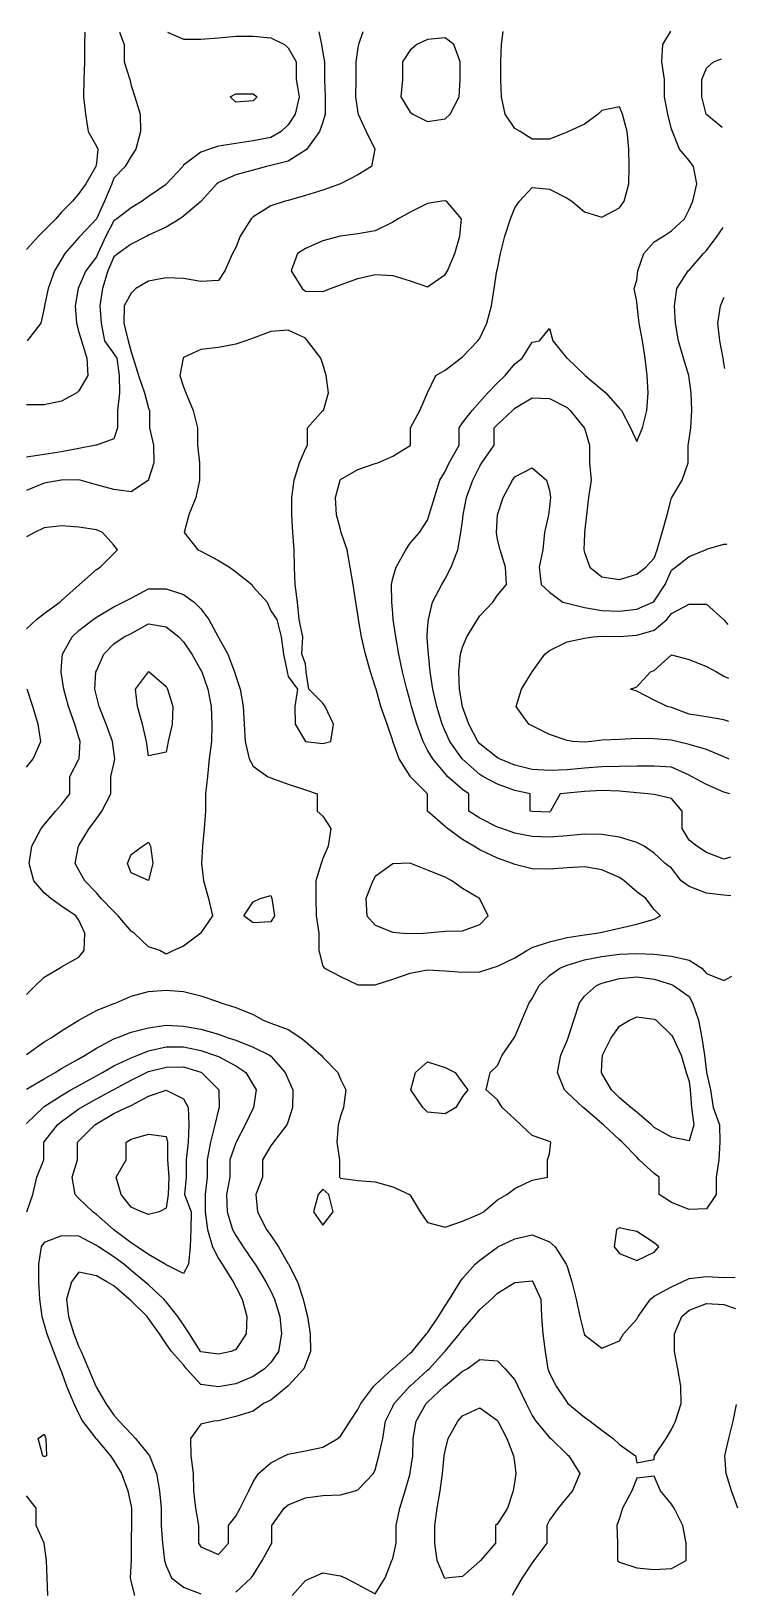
# Model space of a CAD drawing. Header units: inches. Extents: x 450896 to 463247, y 7386701 to 7399440.
# Drawn here: x 461948 to 463135, y 7396817 to 7399440 of the extents above; entities that cross this region are included whole.
import ezdxf

# ---------------------------------------------------------------- set-up
doc = ezdxf.new("R2010")
doc.units = ezdxf.units.IN
doc.header["$MEASUREMENT"] = 0

msp = doc.modelspace()

# ---------------------------------------------------------------- linework, layer by layer
for points, elevation in [([(461940.4, 7397820.7), (461955.5, 7397835.9), (461969.7, 7397849.8), (461995.5, 7397865.2), (461999, 7397867), (462028.3, 7397883.3), (462037, 7397894.5), (462038.4, 7397923.8), (462028.3, 7397945.8), (462023.1, 7397953), (461999, 7397969), (461981.2, 7397982.3), (461969.7, 7397991.8), (461952.3, 7398011.6), (461944.7, 7398040.9), (461949, 7398070.2), (461964.6, 7398099.5), (461969.7, 7398105.9), (461988.9, 7398128.8), (461999, 7398140.1), (462013.1, 7398158.1), (462013.1, 7398187.3), (462028.3, 7398216.2), (462028.5, 7398216.6), (462030.3, 7398245.9), (462028.3, 7398252.8), (462021.4, 7398275.2), (462011, 7398304.5), (462002.8, 7398333.8), (461999, 7398358.5), (461998.2, 7398363.1), (461999, 7398372.9), (462000.7, 7398392.4), (462016.8, 7398421.6), (462028.3, 7398432.2), (462052.1, 7398450.9), (462057.6, 7398454.9), (462086.9, 7398472.5), (462102.6, 7398480.2), (462116.1, 7398486.9), (462145.4, 7398502.6), (462174.7, 7398502.3), (462204, 7398492.9), (462222.1, 7398480.2), (462233.3, 7398469), (462246.5, 7398450.9), (462262, 7398421.6), (462262.6, 7398420.6), (462278.4, 7398392.4), (462289.8, 7398363.1), (462291.9, 7398355.9), (462298.9, 7398333.8), (462304.1, 7398304.5), (462305.8, 7398275.2), (462307.7, 7398245.9), (462314.4, 7398216.6), (462321.2, 7398204.7), (462344.8, 7398187.3), (462350.4, 7398184.7), (462379.7, 7398174.1), (462409, 7398164.9), (462428.4, 7398158.1), (462428.4, 7398128.8), (462438.3, 7398120.3), (462451.3, 7398099.5), (462446.9, 7398070.2), (462438.3, 7398049.3), (462435.3, 7398040.9), (462426.2, 7398011.6), (462426.4, 7397982.3), (462427.1, 7397953), (462431.5, 7397923.8), (462431.4, 7397894.5), (462438.3, 7397868.1), (462440.6, 7397865.2), (462467.6, 7397850.9), (462496.9, 7397837), (462526.2, 7397836.8), (462555.5, 7397846.5), (462584.7, 7397856.7), (462614, 7397862.3), (462643.3, 7397860.6), (462672.6, 7397858.4), (462701.9, 7397858.7), (462720.8, 7397865.2), (462731.2, 7397868.1), (462760.5, 7397882.5), (462780.5, 7397894.5), (462789.8, 7397899.7), (462819, 7397909.1), (462848.3, 7397916.3), (462877.6, 7397921.2), (462897.8, 7397923.8), (462906.9, 7397925.5), (462936.2, 7397931.9), (462965.5, 7397938.7), (462994.8, 7397947.5), (463005.6, 7397953), (462994.8, 7397963.3), (462980.8, 7397982.3), (462965.5, 7397993.5), (462944.4, 7398011.6), (462936.2, 7398017.3), (462906.9, 7398030), (462877.6, 7398035.2), (462848.3, 7398033.4), (462819, 7398031.5), (462789.8, 7398031.7), (462760.5, 7398039.2), (462756.4, 7398040.9), (462731.2, 7398050), (462701.9, 7398063.9), (462691.5, 7398070.2), (462672.6, 7398081.2), (462647.7, 7398099.5), (462643.3, 7398102.8), (462614.1, 7398128.8), (462614.1, 7398158.1), (462614, 7398158.2), (462585, 7398187.3), (462584.7, 7398187.8), (462566.2, 7398216.6), (462555.8, 7398245.9), (462555.5, 7398247), (462546, 7398275.2), (462535.6, 7398304.5), (462527.5, 7398333.8), (462526.2, 7398338.6), (462518.1, 7398363.1), (462509.9, 7398392.4), (462503.1, 7398421.6), (462498.1, 7398450.9), (462496.9, 7398459.3), (462493.4, 7398480.2), (462488.9, 7398509.5), (462484.2, 7398538.8), (462478.9, 7398568.1), (462468.9, 7398597.4), (462467.6, 7398602), (462461, 7398626.7), (462459.5, 7398655.9), (462466.9, 7398685.2), (462467.6, 7398686), (462496.9, 7398703.1), (462526.2, 7398713.1), (462530.7, 7398714.5), (462555.5, 7398725.3), (462584.7, 7398743.4), (462585.1, 7398743.8), (462585.1, 7398773.1), (462601, 7398802.4), (462613.9, 7398831.7), (462614, 7398832), (462627.8, 7398861), (462643.3, 7398870.1), (462669.6, 7398890.2), (462672.6, 7398892.3), (462698.6, 7398919.5), (462701.9, 7398923.6), (462713.3, 7398948.8), (462721.2, 7398978.1), (462726.1, 7399007.4), (462730.4, 7399036.7), (462731.2, 7399040.3), (462736.6, 7399066), (462743.8, 7399095.2), (462753.1, 7399124.5), (462760.5, 7399142.6), (462768.2, 7399153.8), (462789.8, 7399177.2), (462819, 7399174.4), (462848.3, 7399159.2), (462856.1, 7399153.8), (462877.6, 7399136.3), (462906.9, 7399127.2), (462936.2, 7399142.7), (462944.1, 7399153.8), (462952.3, 7399183.1), (462952.7, 7399212.4), (462952.4, 7399241.7), (462949.4, 7399271), (462941.6, 7399300.3), (462936.2, 7399312.4), (462906.9, 7399306.5), (462900.6, 7399300.3), (462877.6, 7399283.4), (462850.5, 7399271), (462848.3, 7399270.1), (462819, 7399258.4), (462789.8, 7399258.4), (462769.3, 7399271), (462760.5, 7399276.3), (462744.5, 7399300.3), (462738.2, 7399329.5), (462736.9, 7399358.8), (462736.9, 7399388.1), (462738.1, 7399417.4), (462741, 7399439.2)], 840), ([(462505.4, 7399438.8), (462497.9, 7399417.4), (462496.9, 7399411.8), (462493.5, 7399388.1), (462493.5, 7399358.8), (462492.7, 7399329.5), (462496.9, 7399302.3), (462497.3, 7399300.3), (462511.1, 7399271), (462525.2, 7399241.7), (462519.6, 7399212.4), (462496.9, 7399198.3), (462467.8, 7399183.1), (462467.6, 7399183), (462438.3, 7399172.6), (462409, 7399163.6), (462379.7, 7399155), (462374.7, 7399153.8), (462350.4, 7399146.4), (462321.2, 7399127.9), (462317.6, 7399124.5), (462299.3, 7399095.2), (462291.9, 7399076.4), (462286.4, 7399066), (462273.5, 7399036.7), (462262.6, 7399020.9), (462233.3, 7399019.2), (462204, 7399024.2), (462174.7, 7399025.4), (462145.4, 7399019.7), (462124, 7399007.4), (462116.1, 7398999.6), (462104.4, 7398978.1), (462103.5, 7398948.8), (462111.2, 7398919.5), (462116.1, 7398900.7), (462119.1, 7398890.2), (462128.6, 7398861), (462138.3, 7398831.7), (462145.4, 7398806.3), (462146.7, 7398802.4), (462146.7, 7398773.1), (462153.4, 7398743.8), (462154, 7398714.5), (462145.4, 7398686.3), (462144.9, 7398685.2), (462116.1, 7398665.6), (462086.9, 7398669.4), (462057.6, 7398677), (462030.2, 7398685.2), (462028.3, 7398685.6), (461999, 7398685.3), (461998.6, 7398685.2), (461969.7, 7398679.8), (461940.4, 7398667.6)], 840), ([(462431.2, 7399438.7), (462435.9, 7399417.4), (462438.3, 7399403.6), (462440.7, 7399388.1), (462440.7, 7399358.8), (462441.9, 7399329.5), (462442, 7399300.3), (462438.3, 7399286.8), (462432.7, 7399271), (462410.9, 7399241.7), (462409, 7399240), (462379.7, 7399221.3), (462350.4, 7399213.9), (462343.3, 7399212.4), (462321.2, 7399206.4), (462291.9, 7399198.4), (462262.6, 7399185.2), (462260, 7399183.1), (462233.5, 7399153.8), (462233.3, 7399153.6), (462204, 7399128.6), (462197.7, 7399124.5), (462174.7, 7399110.3), (462145.4, 7399096.8), (462142.4, 7399095.2), (462116.1, 7399081.9), (462094, 7399066), (462086.9, 7399060.2), (462076.9, 7399036.7), (462068.1, 7399007.4), (462063.6, 7398978.1), (462065.5, 7398948.8), (462071.1, 7398919.5), (462086.9, 7398897.7), (462092.1, 7398890.2), (462095.9, 7398861), (462096.6, 7398831.7), (462093.3, 7398802.4), (462093.3, 7398773.1), (462086.9, 7398754.7), (462057.6, 7398744), (462056.7, 7398743.8), (462028.3, 7398738.4), (461999, 7398732.7), (461969.7, 7398728.4), (461940.4, 7398723.8)], 860), ([(462177.3, 7399438.3), (462204, 7399426.5), (462233.3, 7399426.3), (462262.6, 7399428.7), (462291.9, 7399431.2), (462321.2, 7399431.5), (462350.4, 7399428.6), (462373.7, 7399417.4), (462379.7, 7399411.9), (462393.3, 7399388.1), (462393.3, 7399358.8), (462398.3, 7399329.5), (462391.8, 7399300.3), (462379.7, 7399282.2), (462368.2, 7399271), (462350.4, 7399261.1), (462321.2, 7399255.4), (462291.9, 7399251.2), (462262.6, 7399246.7), (462247.5, 7399241.7), (462233.3, 7399236.2), (462204, 7399214.3), (462202.6, 7399212.4), (462175.6, 7399183.1), (462174.7, 7399182.3), (462145.4, 7399161.8), (462134.3, 7399153.8), (462116.1, 7399142.9), (462092.2, 7399124.5), (462086.9, 7399120.8), (462073.6, 7399095.2), (462059.8, 7399066), (462057.6, 7399060.6), (462039.9, 7399036.7), (462028.3, 7399010.3), (462027.1, 7399007.4), (462021.9, 7398978.1), (462024.3, 7398948.8), (462028.3, 7398933.6), (462032.3, 7398919.5), (462041.8, 7398890.2), (462043.4, 7398861), (462028.3, 7398835), (462024.8, 7398831.7), (461999, 7398818), (461969.7, 7398811.7), (461940.4, 7398811.7)], 880), ([(462038.1, 7399438), (462037.4, 7399417.4), (462037.4, 7399388.1), (462036.5, 7399358.8), (462036.2, 7399329.5), (462039.3, 7399300.3), (462043.8, 7399271), (462057.6, 7399246.7), (462060, 7399241.7), (462057.6, 7399217.9), (462056.5, 7399212.4), (462040, 7399183.1), (462028.3, 7399166.8), (462017.2, 7399153.8), (461999, 7399135.3), (461989.2, 7399124.5), (461969.7, 7399104.5), (461960.6, 7399095.2), (461940.4, 7399072.9)], 920), ([(462096.3, 7399438.1), (462104.4, 7399417.4), (462104.4, 7399388.1), (462113.5, 7399358.8), (462116.1, 7399348.2), (462122.3, 7399329.5), (462131, 7399300.3), (462131.9, 7399271), (462124, 7399241.7), (462116.1, 7399229.5), (462105.8, 7399212.4), (462086.9, 7399192.5), (462083.5, 7399183.1), (462071.1, 7399153.8), (462057.7, 7399124.5), (462057.6, 7399124.4), (462030.5, 7399095.2), (462028.3, 7399092.7), (462004.8, 7399066), (461999, 7399056.8), (461987, 7399036.7), (461976.8, 7399007.4), (461970.2, 7398978.1), (461969.7, 7398974.3), (461964.3, 7398948.8), (461941.1, 7398919.5)], 900), ([(463123.5, 7397986.6), (463111.9, 7397987.6), (463082.6, 7397991), (463053.3, 7398002.4), (463040.3, 7398011.6), (463024, 7398032.8), (463013.4, 7398040.9), (462994.8, 7398058), (462978.1, 7398070.2), (462965.5, 7398076.1), (462936.2, 7398085), (462906.9, 7398089.5), (462877.6, 7398090.3), (462848.3, 7398087.5), (462819, 7398085.3), (462789.8, 7398086), (462760.5, 7398091.9), (462738.9, 7398099.5), (462731.2, 7398102), (462701.9, 7398116.8), (462683.5, 7398128.8), (462683.5, 7398158.1), (462672.6, 7398165.3), (462647.6, 7398187.3), (462643.3, 7398192.1), (462622.7, 7398216.6), (462614, 7398231.6), (462606.4, 7398245.9), (462595.8, 7398275.2), (462587, 7398304.5), (462584.7, 7398313.5), (462579.1, 7398333.8), (462571.9, 7398363.1), (462565.7, 7398392.4), (462560.4, 7398421.6), (462556.3, 7398450.9), (462555.5, 7398461.8), (462553.9, 7398480.2), (462553.2, 7398509.5), (462555.5, 7398520.4), (462561.5, 7398538.8), (462577.2, 7398568.1), (462584.7, 7398579), (462600.5, 7398597.4), (462614, 7398617.7), (462616.5, 7398626.7), (462625.5, 7398655.9), (462634.7, 7398685.2), (462643.3, 7398699.5), (462650.2, 7398714.5), (462667, 7398743.8), (462667, 7398773.1), (462672.6, 7398781.7), (462688.9, 7398802.4), (462701.9, 7398816.9), (462715.1, 7398831.7), (462731.2, 7398848.5), (462744.4, 7398861), (462760.5, 7398880.6), (462773, 7398890.2), (462789.8, 7398916.8), (462802, 7398919.5), (462819, 7398940.1), (462824.3, 7398919.5), (462847.7, 7398890.2), (462848.3, 7398889.9), (462877.6, 7398862.1), (462878.8, 7398861), (462906.9, 7398837.7), (462913.7, 7398831.7), (462936.2, 7398805.6), (462939.6, 7398802.4), (462954.9, 7398773.1), (462965.5, 7398750.3), (462975.3, 7398773.1), (462982.2, 7398802.4), (462984.5, 7398831.7), (462983, 7398861), (462979.7, 7398890.2), (462975, 7398919.5), (462969.6, 7398948.8), (462965.9, 7398978.1), (462965.5, 7398985.2), (462961.3, 7399007.4), (462965.5, 7399021.1), (462967.3, 7399036.7), (462977.2, 7399066), (462994.8, 7399085.6), (463010.2, 7399095.2), (463024, 7399104.1), (463045.9, 7399124.5), (463053.3, 7399140.3), (463059.6, 7399153.8), (463066.2, 7399183.1), (463060.8, 7399212.4), (463053.3, 7399222.3), (463037.3, 7399241.7), (463025.4, 7399271), (463024, 7399275.3), (463017.4, 7399300.3), (463011.8, 7399329.5), (463011.8, 7399358.8), (463007.5, 7399388.1), (463009.2, 7399417.4), (463022.9, 7399439.7)], 860), ([(462643.3, 7399292.4), (462651.7, 7399300.3), (462667.2, 7399329.5), (462668.6, 7399358.8), (462668.6, 7399388.1), (462658.2, 7399417.4), (462643.3, 7399428.4), (462614, 7399425.6), (462595.8, 7399417.4), (462584.7, 7399407.9), (462572, 7399388.1), (462572, 7399358.8), (462569, 7399329.5), (462584.7, 7399303.5), (462589.1, 7399300.3), (462614, 7399287.7), (462643.3, 7399292.4)], 820), ([(463109, 7399277.8), (463082.6, 7399299.6), (463082.1, 7399300.3), (463074.9, 7399329.5), (463074.9, 7399358.8), (463082.6, 7399377.6), (463094.2, 7399388.1), (463107.6, 7399393.4)], 880), ([(462327.7, 7399329.5), (462321.2, 7399322.6), (462291.9, 7399320.4), (462282.3, 7399329.5), (462291.9, 7399334.4), (462321.2, 7399334.3), (462327.7, 7399329.5)], 900), ([(462438.3, 7399002.4), (462450.7, 7399007.4), (462467.6, 7399013.2), (462496.9, 7399024.3), (462526.2, 7399030.8), (462555.5, 7399028.9), (462584.7, 7399019.9), (462614, 7399010.3), (462643.3, 7399030.7), (462647.2, 7399036.7), (462659.9, 7399066), (462668.3, 7399095.2), (462670.8, 7399124.5), (462645.7, 7399153.8), (462643.3, 7399154.8), (462638.1, 7399153.8), (462614, 7399150), (462584.7, 7399135.7), (462564.6, 7399124.5), (462555.5, 7399118.5), (462526.2, 7399104.4), (462496.9, 7399099.1), (462467.6, 7399095.3), (462467.4, 7399095.2), (462438.3, 7399087.4), (462409, 7399074.3), (462395.5, 7399066), (462385, 7399036.7), (462403.5, 7399007.4), (462409, 7399003), (462438.3, 7399002.4)], 820), ([(463122.8, 7398051.4), (463111.9, 7398048.4), (463082.6, 7398059.1), (463066.3, 7398070.2), (463053.3, 7398079.8), (463041.9, 7398099.5), (463041.9, 7398128.8), (463024, 7398150), (462994.8, 7398157), (462983.8, 7398158.1), (462965.5, 7398159.5), (462936.2, 7398162.4), (462906.9, 7398163.4), (462877.6, 7398161.8), (462848.3, 7398159), (462836.8, 7398158.1), (462820.4, 7398128.8), (462819, 7398127.3), (462789.8, 7398128), (462786.2, 7398128.8), (462786.2, 7398158.1), (462760.5, 7398163.6), (462731.2, 7398174.1), (462706.7, 7398187.3), (462701.9, 7398190.4), (462672.6, 7398216.1), (462672.1, 7398216.6), (462651.5, 7398245.9), (462643.3, 7398263.5), (462638.4, 7398275.2), (462629.4, 7398304.5), (462623, 7398333.8), (462618.5, 7398363.1), (462615.6, 7398392.4), (462614, 7398412.2), (462613.2, 7398421.6), (462614, 7398434.5), (462615.4, 7398450.9), (462622.3, 7398480.2), (462638, 7398509.5), (462643.3, 7398519.3), (462653.4, 7398538.8), (462664.9, 7398568.1), (462669.9, 7398597.4), (462672.6, 7398616), (462674, 7398626.7), (462679.6, 7398655.9), (462690.1, 7398685.2), (462701.9, 7398708.6), (462705.3, 7398714.5), (462726, 7398743.8), (462726, 7398773.1), (462731.2, 7398778.7), (462756.5, 7398802.4), (462760.5, 7398805.9), (462789.8, 7398823.4), (462819, 7398822.3), (462848.3, 7398807), (462853.6, 7398802.4), (462877.3, 7398773.1), (462877.6, 7398772.4), (462886.2, 7398743.8), (462886.2, 7398714.5), (462889, 7398685.2), (462884.2, 7398655.9), (462881.1, 7398626.7), (462877.7, 7398597.4), (462877.6, 7398595.1), (462876.7, 7398568.1), (462877.6, 7398563.4), (462886.8, 7398538.8), (462906.9, 7398522.6), (462936.2, 7398518.3), (462965.5, 7398527.2), (462980.5, 7398538.8), (462994.8, 7398554.2), (462999.7, 7398568.1), (463008.1, 7398597.4), (463016.6, 7398626.7), (463024, 7398655.3), (463024.5, 7398655.9), (463041.7, 7398685.2), (463051.7, 7398714.5), (463051.7, 7398743.8), (463053.3, 7398753.4), (463056.3, 7398773.1), (463058.1, 7398802.4), (463056.6, 7398831.7), (463053.3, 7398856.6), (463052.7, 7398861), (463043.9, 7398890.2), (463035.7, 7398919.5), (463030.6, 7398948.8), (463028.7, 7398978.1), (463032.9, 7399007.4), (463051.9, 7399036.7), (463053.3, 7399037.9), (463077.7, 7399066), (463082.6, 7399071.3), (463100.4, 7399095.2), (463110.8, 7399110)], 880), ([(463113.5, 7398873), (463111.9, 7398881.6), (463110.4, 7398890.2), (463104.9, 7398919.5), (463101.7, 7398948.8), (463106.4, 7398978.1), (463111.9, 7398991.6), (463112.2, 7398992.3)], 900), ([(462438.3, 7398242.3), (462451.6, 7398245.9), (462455.8, 7398275.2), (462441.9, 7398304.5), (462438.3, 7398310.5), (462414.6, 7398333.8), (462410, 7398363.1), (462409, 7398376.7), (462402.7, 7398392.4), (462404.6, 7398421.6), (462398.4, 7398450.9), (462395.4, 7398480.2), (462391.6, 7398509.5), (462390.3, 7398538.8), (462389.6, 7398568.1), (462387.4, 7398597.4), (462386.2, 7398626.7), (462386.1, 7398655.9), (462389.8, 7398685.2), (462398.6, 7398714.5), (462409, 7398737.6), (462412.3, 7398743.8), (462412.3, 7398773.1), (462438.3, 7398802), (462438.9, 7398802.4), (462447.4, 7398831.7), (462443.9, 7398861), (462438.3, 7398880.2), (462434.4, 7398890.2), (462412, 7398919.5), (462409, 7398923.6), (462379.7, 7398937.3), (462350.4, 7398935), (462321.2, 7398924), (462308.7, 7398919.5), (462291.9, 7398913.8), (462262.6, 7398908), (462233.3, 7398904.9), (462204, 7398891.2), (462203.3, 7398890.2), (462197.8, 7398861), (462204, 7398841.9), (462208.1, 7398831.7), (462219.9, 7398802.4), (462227.7, 7398773.1), (462227.7, 7398743.8), (462230.6, 7398714.5), (462230.6, 7398685.2), (462224.8, 7398655.9), (462212.7, 7398626.7), (462204.9, 7398597.4), (462228, 7398568.1), (462233.3, 7398565.7), (462262.6, 7398550.3), (462281.4, 7398538.8), (462291.9, 7398530.9), (462318.7, 7398509.5), (462321.2, 7398506), (462344.4, 7398480.2), (462350.4, 7398465.7), (462360.9, 7398450.9), (462368, 7398421.6), (462372.2, 7398392.4), (462378.3, 7398363.1), (462379.7, 7398354.9), (462395.3, 7398333.8), (462390.8, 7398304.5), (462391.7, 7398275.2), (462409, 7398245.9), (462409, 7398245.9), (462438.3, 7398242.3)], 820), ([(463121.6, 7398158.2), (463111.9, 7398160.8), (463082.6, 7398173.9), (463057.4, 7398187.3), (463053.3, 7398189.2), (463024, 7398202.7), (462994.8, 7398204.2), (462965.5, 7398204.3), (462936.2, 7398204.1), (462906.9, 7398203.1), (462877.6, 7398201), (462848.3, 7398198.4), (462819, 7398197.1), (462789.8, 7398199), (462760.5, 7398205.9), (462734.9, 7398216.6), (462731.2, 7398218.6), (462701.9, 7398241.7), (462698.3, 7398245.9), (462683.1, 7398275.2), (462672.6, 7398303.9), (462672.4, 7398304.5), (462667.7, 7398333.8), (462666.6, 7398363.1), (462669.4, 7398392.4), (462672.6, 7398404.3), (462680, 7398421.6), (462698, 7398450.9), (462701.9, 7398456.9), (462723.9, 7398480.2), (462731.2, 7398491.6), (462746.6, 7398509.5), (462744.8, 7398538.8), (462736, 7398568.1), (462731.2, 7398585.6), (462729.7, 7398597.4), (462731.2, 7398626.7), (462731.2, 7398626.7), (462741, 7398655.9), (462756.5, 7398685.2), (462760.5, 7398690.5), (462789.8, 7398706.1), (462813.9, 7398685.2), (462819, 7398667.9), (462820.5, 7398655.9), (462819, 7398640.3), (462817, 7398626.7), (462810.7, 7398597.4), (462807.8, 7398568.1), (462801.5, 7398538.8), (462804.9, 7398509.5), (462819, 7398496.8), (462841.4, 7398480.2), (462848.3, 7398478.3), (462877.6, 7398471.3), (462906.9, 7398466), (462936.2, 7398465), (462965.5, 7398468.5), (462992.5, 7398480.2), (462994.8, 7398481.5), (463012.9, 7398509.5), (463024, 7398533.9), (463030.7, 7398538.8), (463053.3, 7398556.7), (463080.8, 7398568.1), (463082.6, 7398569), (463111.9, 7398577.3), (463116.9, 7398577.6)], 900), ([(461940.4, 7398435.3), (461956.8, 7398450.9), (461969.7, 7398461), (461995.9, 7398480.2), (461999, 7398482.9), (462028.3, 7398508.6), (462029.4, 7398509.5), (462057.6, 7398535.2), (462064.1, 7398538.8), (462086.9, 7398562), (462093.2, 7398568.1), (462086.9, 7398575.7), (462067.9, 7398597.4), (462057.6, 7398601.5), (462028.3, 7398606.4), (461999, 7398608.2), (461969.7, 7398604.9), (461953.5, 7398597.4), (461940.4, 7398590)], 820), ([(463120.9, 7398216.2), (463119.8, 7398216.6), (463111.9, 7398220.1), (463082.6, 7398232.4), (463053.3, 7398240.8), (463032.7, 7398245.9), (463024, 7398248.1), (462994.8, 7398250.5), (462965.5, 7398251.2), (462936.2, 7398249), (462906.9, 7398248.3), (462889.6, 7398245.9), (462877.6, 7398244.6), (462858.3, 7398245.9), (462848.3, 7398247.3), (462819, 7398257.8), (462789.8, 7398272.5), (462784.2, 7398275.2), (462762.6, 7398304.5), (462772, 7398333.8), (462789.6, 7398363.1), (462789.8, 7398363.2), (462810.9, 7398392.4), (462819, 7398399.1), (462848.3, 7398413.6), (462877.6, 7398419.7), (462892.3, 7398421.6), (462906.9, 7398423), (462936.2, 7398422.6), (462965.5, 7398424.4), (462994.8, 7398432.9), (463016.1, 7398450.9), (463024, 7398461.2), (463053.3, 7398476.9), (463082.6, 7398476.8), (463111.3, 7398450.9), (463111.9, 7398450.4), (463118.4, 7398442.7)], 920), ([(462187, 7397894.5), (462174.7, 7397888.6), (462164.2, 7397894.5), (462145.4, 7397901), (462120.9, 7397923.8), (462116.1, 7397927.1), (462094, 7397953), (462086.9, 7397960.4), (462065.8, 7397982.3), (462057.6, 7397991.3), (462038.2, 7398011.6), (462028.3, 7398029.9), (462021.8, 7398040.9), (462027.8, 7398070.2), (462028.3, 7398070.9), (462045.6, 7398099.5), (462057.6, 7398115.8), (462066.7, 7398128.8), (462082, 7398158.1), (462082, 7398187.3), (462086.9, 7398208.3), (462088.8, 7398216.6), (462086.9, 7398228.9), (462084.7, 7398245.9), (462073.9, 7398275.2), (462062.1, 7398304.5), (462057.6, 7398322.9), (462055.1, 7398333.8), (462056.9, 7398363.1), (462057.6, 7398364.8), (462070.3, 7398392.4), (462086.9, 7398409.8), (462104.3, 7398421.6), (462116.1, 7398427.6), (462145.4, 7398443.7), (462174.7, 7398438.4), (462196.2, 7398421.6), (462204, 7398413.3), (462218.2, 7398392.4), (462233.3, 7398365.7), (462234.5, 7398363.1), (462244.7, 7398333.8), (462250.4, 7398304.5), (462251.7, 7398275.2), (462250.8, 7398245.9), (462246.9, 7398216.6), (462244.1, 7398187.3), (462240.9, 7398158.1), (462240.9, 7398128.8), (462238.6, 7398099.5), (462236, 7398070.2), (462234.4, 7398040.9), (462237.4, 7398011.6), (462246, 7397982.3), (462252.9, 7397953), (462233.3, 7397924.4), (462232.9, 7397923.8), (462204, 7397901.8), (462187, 7397894.5)], 860), ([(463120.2, 7398279.7), (463111.9, 7398282.3), (463082.6, 7398287.3), (463053.3, 7398292.1), (463024, 7398303.2), (463016.8, 7398304.5), (462994.8, 7398315.2), (462965.5, 7398330.6), (462955, 7398333.8), (462965.5, 7398337.6), (462988.4, 7398363.1), (462994.8, 7398365.5), (463024, 7398391.7), (463053.3, 7398383.9), (463082.6, 7398371.7), (463099.5, 7398363.1), (463111.9, 7398355.9), (463119.4, 7398352.6)], 940), ([(462177.9, 7398245.9), (462174.7, 7398227.7), (462145.4, 7398221.6), (462141.6, 7398245.9), (462134.9, 7398275.2), (462126.6, 7398304.5), (462123.2, 7398333.8), (462144.9, 7398363.1), (462145.4, 7398363.4), (462146.1, 7398363.1), (462174.7, 7398338.3), (462177.3, 7398333.8), (462186, 7398304.5), (462185, 7398275.2), (462177.9, 7398245.9)], 880), ([(461940.4, 7398202.6), (461951.5, 7398216.6), (461964.3, 7398245.9), (461959.5, 7398275.2), (461950.7, 7398304.5), (461941.2, 7398333.8)], 820), ([(462152.6, 7398040.9), (462145.4, 7398012.1), (462116.1, 7398024.9), (462109.8, 7398040.9), (462116.1, 7398056.1), (462134.8, 7398070.2), (462145.4, 7398076.7), (462148.4, 7398070.2), (462152.6, 7398040.9)], 880), ([(462584.7, 7397923.2), (462607.2, 7397923.8), (462614, 7397924.1), (462643.3, 7397927), (462672.6, 7397927.8), (462701.9, 7397938.5), (462715.8, 7397953), (462701.9, 7397981.5), (462701.4, 7397982.3), (462672.6, 7397999), (462654.7, 7398011.6), (462643.3, 7398017.9), (462614, 7398029.4), (462586.1, 7398040.9), (462584.7, 7398041.5), (462569.8, 7398040.9), (462555.5, 7398040.1), (462526.2, 7398019), (462521.9, 7398011.6), (462510, 7397982.3), (462512, 7397953), (462526.2, 7397937.1), (462555.5, 7397925.6), (462573.5, 7397923.8), (462584.7, 7397923.2)], 820), ([(462356.9, 7397953), (462350.4, 7397942.6), (462321.2, 7397941), (462305.2, 7397953), (462321.2, 7397976.7), (462332.6, 7397982.3), (462350.4, 7397987.1), (462352.2, 7397982.3), (462356.9, 7397953)], 860), ([(461940.4, 7397719.8), (461969.7, 7397741), (461981.7, 7397748), (461999, 7397759.7), (462028.1, 7397777.3), (462028.3, 7397777.4), (462057.6, 7397793.6), (462086.9, 7397805.4), (462091, 7397806.6), (462116.1, 7397818), (462145.4, 7397825.9), (462174.7, 7397828.2), (462204, 7397825.8), (462233.3, 7397818.6), (462262.6, 7397808.4), (462266.5, 7397806.6), (462291.9, 7397799.1), (462321.2, 7397787.2), (462337.9, 7397777.3), (462350.4, 7397772.3), (462379.7, 7397762.1), (462401, 7397748), (462409, 7397741.7), (462435.5, 7397718.8), (462438.3, 7397715.4), (462463.1, 7397689.5), (462467.6, 7397678.6), (462476.8, 7397660.2), (462472.9, 7397630.9), (462467.6, 7397616.4), (462463.9, 7397601.6), (462461.5, 7397572.3), (462466.2, 7397543), (462466.2, 7397513.7), (462467.6, 7397512.2), (462496.9, 7397507.9), (462526.2, 7397506), (462555.5, 7397497.5), (462583.4, 7397484.5), (462584.7, 7397483.7), (462601.6, 7397455.2), (462614, 7397437.5), (462643.3, 7397429.9), (462672.6, 7397439.6), (462701.9, 7397452), (462707.8, 7397455.2), (462731.2, 7397475.7), (462747.2, 7397484.5), (462760.5, 7397494.8), (462789.8, 7397508.7), (462815.5, 7397513.7), (462815.5, 7397543), (462819, 7397552.9), (462820.9, 7397572.3), (462819, 7397573.7), (462789.8, 7397583.5), (462770.6, 7397601.6), (462760.5, 7397610.9), (462739.3, 7397630.9), (462731.2, 7397643.5), (462712.4, 7397660.2), (462718.9, 7397689.5), (462731.2, 7397701.3), (462739.3, 7397718.8), (462759.6, 7397748), (462760.5, 7397749.4), (462772.5, 7397777.3), (462784.7, 7397806.6), (462789.8, 7397813.9), (462801.4, 7397835.9), (462819, 7397852.8), (462836.4, 7397865.2), (462848.3, 7397870), (462877.6, 7397879.1), (462906.9, 7397884.5), (462936.2, 7397888.2), (462965.5, 7397889.6), (462994.8, 7397888.5), (463024, 7397885.1), (463053.3, 7397878.6), (463075, 7397865.2), (463082.6, 7397856), (463111.9, 7397844.2), (463125.1, 7397851.5)], 860), ([(463098.9, 7397484.5), (463082.6, 7397460.2), (463053.3, 7397459.5), (463024, 7397471), (463003.2, 7397484.5), (463003.2, 7397513.7), (462994.8, 7397520.1), (462969.5, 7397543), (462965.5, 7397547.1), (462940.8, 7397572.3), (462936.2, 7397576.4), (462909.8, 7397601.6), (462906.9, 7397604.1), (462877.6, 7397629.2), (462875.4, 7397630.9), (462848.3, 7397655.8), (462843.8, 7397660.2), (462832.5, 7397689.5), (462838, 7397718.8), (462848.3, 7397743.3), (462850.2, 7397748), (462859.8, 7397777.3), (462869.5, 7397806.6), (462877.6, 7397817.8), (462897.8, 7397835.9), (462906.9, 7397839.7), (462936.2, 7397847.8), (462965.5, 7397850.6), (462994.8, 7397846.4), (463024, 7397837.3), (463026.9, 7397835.9), (463053.3, 7397817.3), (463059.2, 7397806.6), (463068.9, 7397777.3), (463074.6, 7397748), (463079.1, 7397718.8), (463082.6, 7397690.1), (463082.8, 7397689.5), (463089.1, 7397660.2), (463094, 7397630.9), (463104.3, 7397601.6), (463104.8, 7397572.3), (463103.1, 7397543), (463098.9, 7397513.7), (463098.9, 7397484.5)], 880), ([(463061.6, 7397601.6), (463053.3, 7397574.5), (463024, 7397581.1), (462994.8, 7397597.3), (462990.2, 7397601.6), (462965.5, 7397622.9), (462955.5, 7397630.9), (462936.2, 7397647), (462922.9, 7397660.2), (462906.9, 7397688.1), (462906.2, 7397689.5), (462906.9, 7397702.4), (462908, 7397718.8), (462922.6, 7397748), (462936.2, 7397767.2), (462953, 7397777.3), (462965.5, 7397782.9), (462994.8, 7397779.5), (462997.8, 7397777.3), (463024, 7397752.2), (463026.8, 7397748), (463040, 7397718.8), (463048.2, 7397689.5), (463053.3, 7397674.3), (463055.2, 7397660.2), (463057.5, 7397630.9), (463061.6, 7397601.6)], 900), ([(461940.4, 7397661.5), (461969.7, 7397678.8), (461988.1, 7397689.5), (461999, 7397696.3), (462028.3, 7397712.7), (462038.6, 7397718.8), (462057.6, 7397730.7), (462086.9, 7397746), (462092.2, 7397748), (462116.1, 7397757.4), (462145.4, 7397764.5), (462174.7, 7397769.2), (462204, 7397767.6), (462233.3, 7397762.4), (462262.6, 7397753.9), (462279.2, 7397748), (462291.9, 7397744), (462321.2, 7397732.3), (462348.6, 7397718.8), (462350.4, 7397717.3), (462374.9, 7397689.5), (462379.7, 7397677.6), (462387.4, 7397660.2), (462387.2, 7397630.9), (462379.7, 7397607.8), (462377.5, 7397601.6), (462354.9, 7397572.3), (462350.4, 7397566.2), (462336.9, 7397543), (462336.9, 7397513.7), (462325.7, 7397484.5), (462328.4, 7397455.2), (462343.3, 7397425.9), (462350.4, 7397415.8), (462363.3, 7397396.6), (462379.7, 7397368.2), (462380.3, 7397367.3), (462395.4, 7397338), (462405.2, 7397308.7), (462409, 7397292.4), (462412.4, 7397279.4), (462417, 7397250.2), (462417.3, 7397220.9), (462409, 7397199.1), (462406.2, 7397191.6), (462379.7, 7397162.9), (462379.1, 7397162.3), (462350.4, 7397139), (462338.4, 7397133), (462321.2, 7397120.6), (462291.9, 7397111.4), (462262.6, 7397104.3), (462255, 7397103.7), (462233.3, 7397098.3), (462215.6, 7397074.4), (462216.5, 7397045.1), (462219.9, 7397015.9), (462220.9, 7396986.6), (462224.2, 7396957.3), (462229, 7396928), (462229.4, 7396898.7), (462233.3, 7396892.3), (462262.6, 7396879.4), (462279.7, 7396898.7), (462279.7, 7396928), (462291.9, 7396944), (462299.4, 7396957.3), (462313.7, 7396986.6), (462321.2, 7397001.6), (462329.9, 7397015.9), (462350.4, 7397033.7), (462373.9, 7397045.1), (462379.7, 7397048.2), (462409, 7397053.8), (462438.3, 7397060), (462463.5, 7397074.4), (462467.6, 7397078.3), (462483.7, 7397103.7), (462496.9, 7397123.3), (462501.6, 7397133), (462523.7, 7397162.3), (462526.2, 7397164.6), (462555.3, 7397191.6), (462555.5, 7397191.7), (462584.7, 7397217.8), (462588, 7397220.9), (462612.4, 7397250.2), (462614, 7397252.2), (462632.2, 7397279.4), (462643.3, 7397297.3), (462650.7, 7397308.7), (462668.6, 7397338), (462672.6, 7397343.1), (462693.9, 7397367.3), (462701.9, 7397373.9), (462731.2, 7397396.1), (462732.1, 7397396.6), (462760.5, 7397410.1), (462789.8, 7397416.7), (462819, 7397405.1), (462828.2, 7397396.6), (462847, 7397367.3), (462848.3, 7397363.6), (462856.5, 7397338), (462863.9, 7397308.7), (462869.8, 7397279.4), (462877.3, 7397250.2), (462877.6, 7397248.8), (462906.9, 7397226.1), (462936.2, 7397238.7), (462943.3, 7397250.2), (462965.5, 7397275.1), (462967.7, 7397279.4), (462988.3, 7397308.7), (462994.8, 7397313.4), (463024, 7397329.1), (463041.6, 7397338), (463053.3, 7397343.4), (463082.6, 7397346.8), (463111.9, 7397345.3), (463130.8, 7397345.5)], 880), ([(461940.4, 7397604.1), (461968, 7397630.9), (461969.7, 7397632.2), (461999, 7397651.2), (462014.8, 7397660.2), (462028.3, 7397667.7), (462057.6, 7397684.1), (462067.6, 7397689.5), (462086.9, 7397700.7), (462116.1, 7397714.2), (462127.2, 7397718.8), (462145.4, 7397726.1), (462174.7, 7397732.7), (462204, 7397732.7), (462233.3, 7397726.4), (462256.2, 7397718.8), (462262.6, 7397716.2), (462291.9, 7397700.7), (462308.9, 7397689.5), (462321.2, 7397669.1), (462325.9, 7397660.2), (462321.7, 7397630.9), (462321.2, 7397629.9), (462307.8, 7397601.6), (462292.3, 7397572.3), (462291.9, 7397571.4), (462281.9, 7397543), (462281.9, 7397513.7), (462276.1, 7397484.5), (462277.1, 7397455.2), (462286.5, 7397425.9), (462291.9, 7397415.6), (462304, 7397396.6), (462321.2, 7397372.1), (462324.5, 7397367.3), (462342.5, 7397338), (462350.4, 7397322.1), (462356.7, 7397308.7), (462365.8, 7397279.4), (462368.4, 7397250.2), (462363.7, 7397220.9), (462350.4, 7397202), (462340.3, 7397191.6), (462321.2, 7397178.4), (462291.9, 7397166.1), (462268.8, 7397162.3), (462262.6, 7397161.2), (462254.1, 7397162.3), (462233.3, 7397165.1), (462209.2, 7397191.6), (462204, 7397198.4), (462183.6, 7397220.9), (462174.7, 7397233.3), (462163.7, 7397250.2), (462145.4, 7397276.3), (462143.1, 7397279.4), (462116.1, 7397305.9), (462112.5, 7397308.7), (462086.9, 7397330.9), (462075.2, 7397338), (462057.6, 7397348.1), (462028.3, 7397353.8), (462015.5, 7397338), (462007.2, 7397308.7), (462010.9, 7397279.4), (462019.5, 7397250.2), (462028.3, 7397228.6), (462031.9, 7397220.9), (462044.4, 7397191.6), (462056.6, 7397162.3), (462057.6, 7397160.4), (462073.2, 7397133), (462086.9, 7397113.7), (462096, 7397103.7), (462116.1, 7397082.3), (462123.4, 7397074.4), (462145.4, 7397047.3), (462147, 7397045.1), (462158.4, 7397015.9), (462163.7, 7396986.6), (462166.6, 7396957.3), (462166.6, 7396928), (462168.4, 7396898.7), (462171.9, 7396869.4), (462174.7, 7396860.5), (462183.7, 7396840.1), (462204, 7396824.8), (462233.3, 7396813.6)], 900), ([(462661.4, 7397630.9), (462643.3, 7397620.1), (462614, 7397622.9), (462606, 7397630.9), (462585.8, 7397660.2), (462593.9, 7397689.5), (462614, 7397707.6), (462643.3, 7397698.2), (462660.5, 7397689.5), (462672.6, 7397672.4), (462681.7, 7397660.2), (462672.6, 7397649.3), (462661.4, 7397630.9)], 860), ([(461940.9, 7397455.2), (461950.7, 7397484.5), (461957.5, 7397513.7), (461969.4, 7397543), (461969.4, 7397572.3), (461969.7, 7397572.8), (461992.1, 7397601.6), (461999, 7397607), (462028.3, 7397628.3), (462032.1, 7397630.9), (462057.6, 7397645.2), (462085.5, 7397660.2), (462086.9, 7397660.9), (462116.1, 7397676.7), (462141.6, 7397689.5), (462145.4, 7397691.2), (462174.7, 7397698.8), (462204, 7397699.2), (462233.3, 7397689.9), (462234.2, 7397689.5), (462262.6, 7397661.2), (462263.4, 7397660.2), (462263.6, 7397630.9), (462262.6, 7397627.5), (462256.6, 7397601.6), (462249.1, 7397572.3), (462243.7, 7397543), (462243.7, 7397513.7), (462240.1, 7397484.5), (462240.1, 7397455.2), (462244.3, 7397425.9), (462252.5, 7397396.6), (462262.6, 7397376.7), (462268.7, 7397367.3), (462287.2, 7397338), (462291.9, 7397329.5), (462302.4, 7397308.7), (462310.6, 7397279.4), (462309, 7397250.2), (462291.9, 7397224.2), (462284, 7397220.9), (462262.6, 7397216.1), (462233.3, 7397220.1), (462232.7, 7397220.9), (462213.9, 7397250.2), (462204, 7397265.4), (462194.2, 7397279.4), (462174.7, 7397303.9), (462170.7, 7397308.7), (462145.4, 7397332.5), (462139.2, 7397338), (462116.1, 7397357), (462103.5, 7397367.3), (462086.9, 7397380), (462061, 7397396.6), (462057.6, 7397398.9), (462028.3, 7397414.4), (461999, 7397415.3), (461969.7, 7397403.8), (461965, 7397396.6), (461960.1, 7397367.3), (461960.1, 7397338), (461962.2, 7397308.7), (461965.9, 7397279.4), (461969.7, 7397266.3), (461974.4, 7397250.2), (461985.6, 7397220.9), (461997, 7397191.6), (461999, 7397186.4), (462007.6, 7397162.3), (462019.6, 7397133), (462028.3, 7397115.1), (462034.3, 7397103.7), (462056.6, 7397074.4), (462057.6, 7397073.2), (462081.2, 7397045.1), (462086.9, 7397036.8), (462099.6, 7397015.9), (462110.3, 7396986.6), (462116.1, 7396960), (462116.6, 7396957.3), (462116.6, 7396928), (462116.1, 7396906.6), (462115.9, 7396898.7), (462116.1, 7396869.4), (462114.6, 7396840.1), (462116.1, 7396832.5), (462121.4, 7396810.8)], 920), ([(462212.4, 7397367.3), (462204, 7397351.8), (462174.7, 7397366.1), (462173.1, 7397367.3), (462145.4, 7397383.6), (462126, 7397396.6), (462116.1, 7397403.3), (462086.9, 7397425.4), (462086.1, 7397425.9), (462057.6, 7397450.7), (462051.4, 7397455.2), (462028.3, 7397477.8), (462022.1, 7397484.5), (462016.9, 7397513.7), (462026.1, 7397543), (462026.1, 7397572.3), (462028.3, 7397574.7), (462054.9, 7397601.6), (462057.6, 7397603.4), (462086.9, 7397620.9), (462108.4, 7397630.9), (462116.1, 7397634.4), (462145.4, 7397649.7), (462174.7, 7397659.9), (462204, 7397645.6), (462211.5, 7397630.9), (462213, 7397601.6), (462211.5, 7397572.3), (462208.6, 7397543), (462208.6, 7397513.7), (462205.6, 7397484.5), (462216.9, 7397455.2), (462216.1, 7397425.9), (462215, 7397396.6), (462212.4, 7397367.3)], 940), ([(462162.8, 7397455.2), (462145.4, 7397451.1), (462133.1, 7397455.2), (462116.1, 7397463), (462099.4, 7397484.5), (462090.8, 7397513.7), (462107.5, 7397543), (462107.5, 7397572.3), (462116.1, 7397577.8), (462145.4, 7397586), (462174.7, 7397581.9), (462176.9, 7397572.3), (462176.8, 7397543), (462179.1, 7397513.7), (462177.9, 7397484.5), (462174.7, 7397461.5), (462162.8, 7397455.2)], 960), ([(462438.3, 7397433), (462455.6, 7397455.2), (462448.3, 7397484.5), (462438.3, 7397493.5), (462430.4, 7397484.5), (462422.1, 7397455.2), (462438.3, 7397433)], 860), ([(462994.8, 7397387.4), (463002.6, 7397396.6), (462994.8, 7397403.5), (462965.5, 7397422.1), (462948.2, 7397425.9), (462936.2, 7397428.4), (462931.4, 7397425.9), (462927.5, 7397396.6), (462936.2, 7397385.6), (462965.5, 7397373.8), (462994.8, 7397387.4)], 860), ([(462291.9, 7396816), (462317.9, 7396840.1), (462321.2, 7396844.8), (462336.1, 7396869.4), (462350.4, 7396895.6), (462352.5, 7396898.7), (462352.5, 7396928), (462373.2, 7396957.3), (462379.7, 7396963.1), (462409, 7396975), (462438.3, 7396978.7), (462467.6, 7396979.8), (462492.5, 7396986.6), (462496.9, 7396988.1), (462523.4, 7397015.9), (462526.2, 7397021.6), (462532.2, 7397045.1), (462538.8, 7397074.4), (462543.2, 7397103.7), (462555.5, 7397128.5), (462557.7, 7397133), (462584.4, 7397162.3), (462584.7, 7397162.6), (462614, 7397189.1), (462616.6, 7397191.6), (462643.2, 7397220.9), (462643.3, 7397221), (462667.8, 7397250.2), (462672.6, 7397256.9), (462692.1, 7397279.4), (462701.9, 7397291.3), (462721.4, 7397308.7), (462731.2, 7397318.5), (462760.5, 7397336.7), (462773.1, 7397338), (462789.8, 7397339.5), (462791, 7397338), (462804.2, 7397308.7), (462805.4, 7397279.4), (462807.8, 7397250.2), (462811.4, 7397220.9), (462815.9, 7397191.6), (462819, 7397184.2), (462830.1, 7397162.3), (462848.3, 7397134.7), (462849.6, 7397133), (462877.6, 7397110.2), (462887.1, 7397103.7), (462906.9, 7397088.3), (462925.6, 7397074.4), (462936.2, 7397064.4), (462963.1, 7397045.1), (462965.5, 7397033.7), (462994.8, 7397039.3), (462995.2, 7397045.1), (463015, 7397074.4), (463024, 7397089.3), (463030.5, 7397103.7), (463040.1, 7397133), (463039.3, 7397162.3), (463034.5, 7397191.6), (463028.9, 7397220.9), (463029.1, 7397250.2), (463041, 7397279.4), (463053.3, 7397290.1), (463082.6, 7397301.1), (463111.9, 7397299.8), (463131.4, 7397293.1)], 900), ([(462386.4, 7396810.8), (462409, 7396835.7), (462419.2, 7396840.1), (462438.3, 7396848.7), (462467.6, 7396843.5), (462475.3, 7396840.1), (462496.9, 7396828.8), (462526.2, 7396813.2), (462543, 7396840.1), (462554.2, 7396869.4), (462555.5, 7396872.7), (462561.3, 7396898.7), (462561.3, 7396928), (462567.3, 7396957.3), (462576.6, 7396986.6), (462584.5, 7397015.9), (462584.7, 7397017.3), (462589, 7397045.1), (462589.7, 7397074.4), (462594.8, 7397103.7), (462611.4, 7397133), (462614, 7397135.7), (462642.6, 7397162.3), (462643.3, 7397163), (462672.6, 7397187.4), (462680.3, 7397191.6), (462701.9, 7397207.5), (462731.2, 7397204.9), (462744.3, 7397191.6), (462760.5, 7397172.8), (462765.7, 7397162.3), (462779.7, 7397133), (462789.8, 7397113.1), (462795.9, 7397103.7), (462819, 7397076.4), (462821.3, 7397074.4), (462848.3, 7397047.5), (462851.4, 7397045.1), (462869.9, 7397015.9), (462857.2, 7396986.6), (462848.3, 7396975.9), (462833.2, 7396957.3), (462819, 7396937.4), (462814.4, 7396928), (462814.4, 7396898.7), (462792.6, 7396869.4), (462789.8, 7396865.6), (462773.1, 7396840.1), (462760.5, 7396818.8), (462756, 7396810.8)], 920), ([(462649.9, 7396840.1), (462643.3, 7396839.4), (462642.7, 7396840.1), (462630.2, 7396869.4), (462626, 7396898.7), (462626, 7396928), (462630.2, 7396957.3), (462635, 7396986.6), (462639.1, 7397015.9), (462642, 7397045.1), (462643.3, 7397053.6), (462648.7, 7397074.4), (462664.8, 7397103.7), (462672.6, 7397112.6), (462701.9, 7397126), (462731.2, 7397104.8), (462731.9, 7397103.7), (462746.9, 7397074.4), (462758.5, 7397045.1), (462760.5, 7397030.3), (462762.2, 7397015.9), (462760.5, 7397003.8), (462757.8, 7396986.6), (462748.5, 7396957.3), (462731.2, 7396930.8), (462728.1, 7396928), (462728.1, 7396898.7), (462702.9, 7396869.4), (462701.9, 7396868.1), (462672.6, 7396842.7), (462649.9, 7396840.1)], 940), ([(463135.2, 7396957.5), (463124.4, 7396986.6), (463115.4, 7397015.9), (463113.5, 7397045.1), (463119.9, 7397074.4), (463127.3, 7397103.7), (463133.2, 7397131.5)], 920), ([(461973.9, 7397045.1), (461969.7, 7397043.7), (461967.7, 7397045.1), (461959.5, 7397074.4), (461969.7, 7397081.6), (461972.6, 7397074.4), (461973.9, 7397045.1)], 940), ([(463024, 7396856.2), (463048.3, 7396869.4), (463048.3, 7396898.7), (463042.9, 7396928), (463028.1, 7396957.3), (463024, 7396964.2), (463005.1, 7396986.6), (462994.8, 7397011), (462965.5, 7397007.9), (462957.1, 7396986.6), (462941.6, 7396957.3), (462936.2, 7396940.6), (462932.2, 7396928), (462933.2, 7396898.7), (462933.2, 7396869.4), (462936.2, 7396866.4), (462965.5, 7396856.9), (462994.8, 7396854.3), (463024, 7396856.2)], 900), ([(461976, 7396810.8), (461975, 7396840.1), (461973.9, 7396869.4), (461969.7, 7396898.4), (461969.7, 7396898.7), (461956.6, 7396928), (461956.6, 7396957.3), (461940.4, 7396978.2)], 920)]:
    msp.add_lwpolyline(points, dxfattribs=dict(elevation=elevation))

doc.saveas('drawing.dxf')
